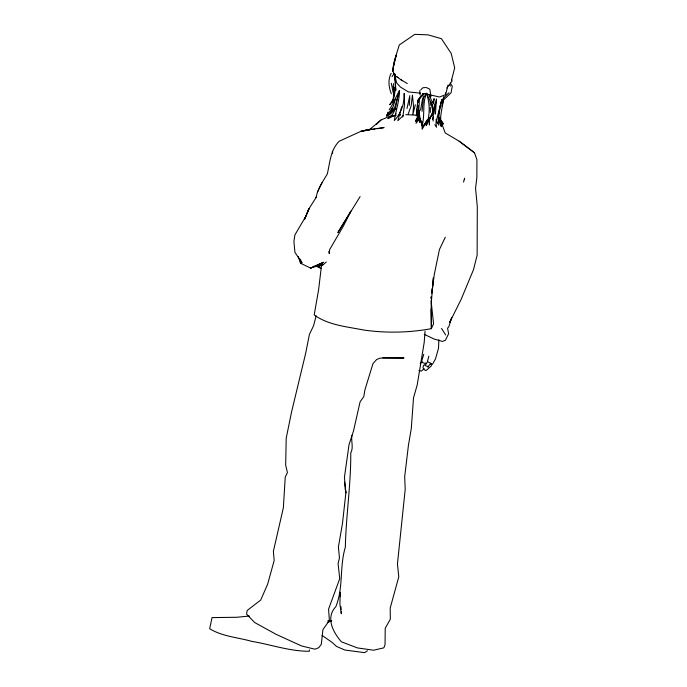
<?xml version="1.0" encoding="UTF-8"?>
<svg xmlns="http://www.w3.org/2000/svg" width="687" height="687" viewBox="0 0 687 687"><rect width="100%" height="100%" fill="white"/><g stroke="black" fill="none" stroke-linecap="round" stroke-linejoin="round"><path stroke-width="1.03" d="M417.799 113.389L417.773 117.271L415.489 121.247L417.335 117.365L416.743 109.353L417.971 100.577M418.314 108.374L420.221 119.006L422.368 124.716C424.927 114.343 422.273 103.179 426.49 93.38L429.246 95.132M418.357 102.449L418.366 100.474M428.035 367.373L428.053 366.583L430.835 363.389L427.658 361.654L425.614 364.763M418.331 107.309L418.546 112.05L420.65 109.585L422.453 99.332L426.49 93.38L432.87 106.734L432.269 115.45L434.373 106.588M433.248 108.546L433.136 121.067M438.177 122.269L438.409 116.867L439.981 108.417M438.873 339.713L438.512 348.197L435.524 358.812L432.389 364.488M436.374 99.976L435.438 114.102M418.838 109.602L419.439 99.486L423.072 93.784L417.627 100.345L418.022 101.977M409.28 105.412L409.821 97.58M425.038 331.194L424.205 342.418L417.215 384.935L413.514 397.85L411.29 428.568L408.422 445.356L404.686 476.718L405.21 489.273L397.455 563.907L398.778 576.822L390.199 608.072L390.328 619.236L385.235 628.21L385.038 644.698L383.844 647.841L373.651 650.211L357.429 647.918L341.422 641.83C333.032 632.238 325.32 617.716 335.857 606.647C343.603 587.668 339.378 566.663 345.346 547.178C345.999 515.697 350.988 484.464 350.756 452.965C353.745 447.486 350.954 441.312 351.89 435.481M433.695 103.608L434.15 98.662L432.879 102.578M422.024 111.354L423.295 99.555L422.934 93.81M431.307 296.501L431.075 298.596L431.376 296.483M431.78 292.301L432.252 288.093M432.492 285.998L433.428 277.591L431.196 303.663L431.359 328.661C408.997 332.766 386.128 333.229 363.621 330.018C346.841 326.651 328.472 325.277 314.191 314.929L318.588 289.828L321.568 264.916M431.797 293.323L434.33 274.345L439.422 249.561L445.322 237.144M440.127 107.352L440.719 103.11M402.805 117.005L404.549 104.561L404.162 93.415C404.6 103.239 401.217 113.441 394.338 120.526C395.892 110.435 399.482 100.8 399.43 90.469L391.307 106.588L389.177 109.654M436.425 98.954L433.875 113.999M393.591 83.659L393.119 86.811L394.166 89.276M394.699 76.3L395.016 74.205L395.789 90.1M415.352 104.707L412.81 114.635L413.557 106.219L412.423 95.115L411.17 105.746L408.233 113.93M393.273 68.245L392.835 71.147L394.304 74.213M393.565 66.304L395.918 55.724M393.428 98.387L393.522 91.775L395.308 88.116L395.016 74.205M394.166 96.524L395.549 88.159L393.591 87.069L393.883 95.253L392.955 100.113M442.093 105.635L442.428 103.643M442.754 101.65L443.252 98.653M464.378 179.685L464.618 178.242L463.536 182.098M426.661 121.479L426.335 123.325L428.001 120.878M442.102 106.485L443.656 97.717C442.711 107.301 439.036 116.979 441.389 126.631C436.151 118.542 439.929 108.194 441.81 99.581L435.953 122.303L436.52 127.275L434.837 124.656M309.476 649.911L309.227 651.267C289.716 651.336 270.738 644.509 251.562 641.314C237.633 637.347 222.227 636.506 209.698 628.708L212.025 617.604L236.938 617.269L249.424 616.024M409.838 95.639L406.996 108.46M447.984 85.136L445.665 94.608L439.517 97.03L430.586 94.952M397.782 95.613C395.978 103.866 396.141 113.844 387.812 118.611L394.827 115.39L396.176 113.879M401.68 106.717L397.833 120.697L403.372 115.468M416.245 115.674L417.318 110.993M376.974 128.761L384.102 127.593L366.205 129.946L360.692 131.432L339.206 141.239C330.421 149.886 329.958 162.742 327.278 174.043C322.881 181.505 317.566 188.908 316.072 197.624L316.398 197.04L308.523 209.398L304.41 219.651L309.124 208.59L305.663 216.611L294.886 234.954L293.916 241.558L294.929 252.335L302.031 262.941L300.185 259.162M451.565 80.018L454.682 67.815L451.17 53.363L441.423 38.695L428.078 34.857L414.811 34.35L399.302 44.947L394.364 60.8L392.835 71.147L393.162 66.553L396.365 55.2M316.183 315.865L313.547 325.784L309.39 334.475L305.663 353.316L291.52 412.174L286.213 438.169L285.672 465.125L287.415 472.57L285.242 477.139L283.362 507.745L273.383 551.292L274.173 560.506L267.629 584.216L260.699 600.069L247.165 610.503L246.573 614.178L254.8 622.602L276.268 634.419L301.627 645.969L314.964 649.206L318.802 647.652L321.284 644.329L322.933 629.618L329.374 620.43L328.575 609.111L339.73 578.669L338.09 563.555L339.447 557.938L338.408 547.058L342.487 523.391L345.87 492.88L344.436 477.31L349.03 444.669L353.47 431.067L360.1 401.818L363.775 396.657L364.926 389.855L372.964 363.621L376.639 359.533L379.963 358.159L404.016 357.987L382.753 357.644M427.383 361.508L428.877 356.184M432.458 119.521L433.214 116.927M417.567 107.181L418.125 105.309M395.394 99.314L392.93 107.163L387.185 114.841L388.026 112.093M399.439 91.526L394.441 108.494L390.748 113.836L386.515 116.146L389.804 113.321L393.213 108.391M423.785 354.286L421.346 362.178L425.107 363.44L425.803 362.985M420.101 120.611L419.517 122.32L419.104 118.241M392.354 102.105L393.995 97.571M430.655 116.232L428.971 119.667L423.621 125.91L424.489 123.986M429.117 119.246L429.925 117.511M317.368 192.291L322.091 182.536M350.576 211.94L343.191 226.418L329.605 249.673L329.245 253.52L328.858 251.451M391.161 73.38C387.708 79.58 388.808 87.464 391.341 93.801M392.045 76.575L394.321 73.303L395.308 80.499M387.185 114.841L388.395 112.556M350.954 211.021L337.867 232.575L360.125 196.568M423.621 125.91L427.348 119.847L422.162 129.268L422.058 122.192M419.01 98.98L421.079 95.794M393.265 99.443L389.727 104.725L392.784 101.049M421.852 95.699L423.012 94.11L426.49 93.38C430.139 103.694 430.139 115.485 426.163 125.712L432.896 112.23L431.676 104.527M443.416 97.657L443.708 96.584M446.825 88.013L452.063 81.118L451.66 79.288M391.247 109.834L392.466 108.297M420.135 363.861L422.196 361.465M391.83 111.844L393.72 109.654M425.356 123.076L426.644 121.625M420.745 89.963L422.677 87.842L425.227 87.524M448.954 92.736L443.167 98.439M431.256 366.016L425.923 370.628L423.604 369.374L423.012 367.416L423.484 365.458L424.798 364.617M376.364 124.424L380.967 120.027L389.769 116.189L396.167 115.579M326.282 261.953L322.315 265.526L316.063 265.835M443.192 100.336L451.05 92.831L452.269 86.244L450.277 83.041M391.272 112.634L396.038 108.477M399.061 115.476L400.469 114.265M424.257 368.61L421.311 371.117L418.89 370.542M369.082 129.937L380.967 120.027M389.203 113.664L386.566 115.485L390.482 113.106M367.459 650.761L364.608 652.65L344.788 650.022L336.424 646.364L332.036 642.328L321.997 635.355M327.725 622.431L331.486 620.842M320.099 265.44L315.196 266.625L313.547 266.333M371.289 129.053L360.692 131.432L365.776 130.599M367.811 130.264L369.846 129.929M372.904 129.431L374.939 129.096M320.803 264.418L322.753 264.134L310.618 268.076L300.588 263.293L298.21 256.466M423.819 93.698L426.49 93.38M398.305 115.373L400.435 115.176M327.665 620.928L331.761 620.679M426.077 87.421L429.847 89.207L430.904 96.661M405.768 114.66L417.79 115.201M420.564 93.157L408.37 91.912L400.538 87.112L396.734 82.998L394.656 75.123M316.501 266.212L320.013 267.157L317.214 266.135M425.107 365.544L428.053 366.583M320.941 268.514L315.977 266.024M407.297 83.574L400.83 79.658M424.3 334.363L434.098 339.035L442.522 341.439L445.451 340.185L448.62 333.727L447.555 328.188L448.783 326.814L451.737 317.66L449.633 322.478L461.166 299.326L473.523 269.587L477.13 255.246L477.302 206.589L475.55 188.255L476.855 177.684L476.924 159.727L474.519 152.789L459.165 141.196L445.176 132.917L439.878 118.396M397.928 77.562L396.588 76.618L402.307 80.74M459.165 141.196L474.519 152.789M440.565 119.615L443.493 124.004L440.59 120.191L439.946 117.245M441.518 328.42L445.674 334.981M440.049 122.071L441.75 124.794M449.444 84.389L450.492 86.124M437.61 123.737L435.97 119.641M432.467 101.229L434.88 105.583M430.715 363.423L431.505 365.132L430.835 363.389M440.015 120.474L442.316 125.704M431.479 100.551L429.306 94.797L429.89 97.228M394.596 74.144L395.223 75.853M422.694 127.284L419.912 118.319L422.127 125.721L422.067 121.968M438.177 122.578L438.71 125.154M391.35 83.325L393.119 92.359M438.486 115.974L439.276 120.122M344.556 482.102L345.87 492.88L345.235 488.758M300.322 261.627L300.588 263.293L300.391 260.236M418.804 116.309L419.13 118.404M395.549 88.159L395.849 90.152M417.009 109.053L418.048 117.932L416.039 123.316L419.456 118.748L418.787 110.616M431.067 300.7L433.583 323.826L431.359 328.661L431.084 308.97M332.637 153.27L332.414 151.26L332.525 153.235M445.477 92.848L445.665 94.608M431.84 101.513L432.827 112.428L429.418 120.019L429.427 125.034L429.16 119.349M419.766 90.59L420.006 94.875M340.4 596.316L340.185 592.22L339.928 604.242L341.31 613.706L341.207 611.662M340.932 606.544L341.096 609.618M430.242 101.281L430.285 105.334M430.311 107.361L430.363 112.436M323.371 262.331L310.618 268.076L323.371 262.331"/></g></svg>
